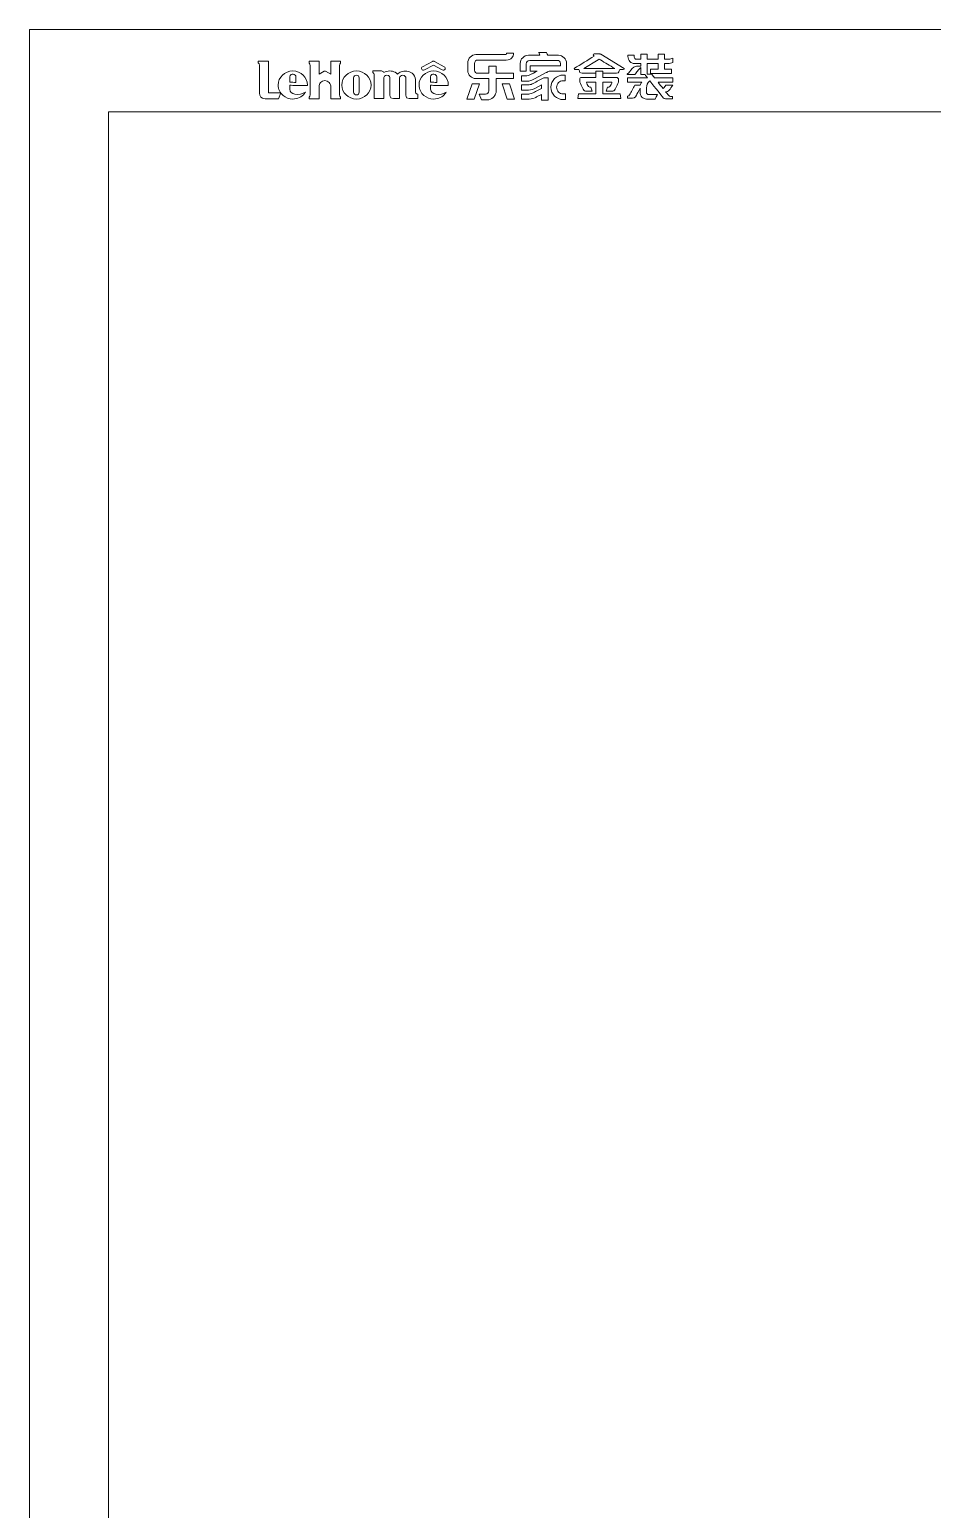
# Model space of a CAD drawing. Header units: millimetres. Extents: x -33522418 to 16198808, y -126322335 to -58690945.
# Drawn here: x -33273894 to -33270838, y -126308632 to -126303619 of the extents above; entities that cross this region are included whole.
import ezdxf

# ---------------------------------------------------------------- set-up
doc = ezdxf.new("R2010")
doc.units = ezdxf.units.MM
doc.header["$LTSCALE"] = 10
doc.layers.add('0-标注-主标', color=1, linetype='Continuous', lineweight=9)
doc.layers.add('其他物体', color=1, linetype='Continuous', lineweight=13)

# ---------------------------------------------------------------- blocks, each defined once
blk = doc.blocks.new('A$C5E9D489C')
at = {"color": 4}
for p, q in [((0, 15509.9), (0, 0)), ((21934.5, 15509.9), (0, 15509.9))]:
    blk.add_line(p, q, dxfattribs=at)
at = {"layer": '其他物体', "color": 8}
for p, q in [((221.7, 236.2), (221.7, 15279.1)), ((221.7, 15279.1), (19022.5, 15279.1))]:
    blk.add_line(p, q, dxfattribs=at)
for points, knots in [([(670.6, 15332.7), (670.6, 15332.7), (705.2, 15332.7), (705.2, 15332.7), (705.2, 15332.7), (705.2, 15332.7), (698, 15315.7), (698, 15315.7), (698, 15315.7), (686.8, 15315.7), (672.7, 15315.7), (660.6, 15315.7), (660.6, 15315.7), (650.3, 15315.7), (644.7, 15322.7), (644.7, 15331.6), (644.7, 15331.6), (644.7, 15331.6), (644.7, 15357.7), (644.7, 15357.7), (644.7, 15357.7), (644.7, 15357.7), (644.7, 15410), (644.7, 15410), (644.7, 15410), (644.7, 15412.8), (643.4, 15415.3), (641.4, 15417), (641.4, 15417), (641.4, 15417), (641.4, 15421.3), (641.4, 15421.3), (641.4, 15421.3), (652, 15421.3), (660, 15421.3), (670.6, 15421.3), (670.6, 15421.3), (670.6, 15421.3), (670.6, 15332.7), (670.6, 15332.7)], [0, 0, 0, 0, 0.090909, 0.090909, 0.090909, 0.090909, 0.181818, 0.181818, 0.181818, 0.181818, 0.272727, 0.272727, 0.272727, 0.272727, 0.363636, 0.363636, 0.363636, 0.363636, 0.454545, 0.454545, 0.454545, 0.454545, 0.545455, 0.545455, 0.545455, 0.545455, 0.636364, 0.636364, 0.636364, 0.636364, 0.727273, 0.727273, 0.727273, 0.727273, 0.818182, 0.818182, 0.818182, 0.818182, 1, 1, 1, 1]), ([(869.1, 15421), (869.1, 15421), (844.6, 15421), (844.6, 15421), (844.6, 15421), (844.6, 15421), (844.6, 15384.4), (844.6, 15384.4), (844.6, 15384.4), (844.6, 15384.4), (830.1, 15392.9), (830.1, 15392.9), (830.1, 15392.9), (830, 15392.9), (829.8, 15393), (829.7, 15393.1), (829.7, 15393.1), (829.2, 15393.3), (828.7, 15393.4), (828.2, 15393.4), (828.2, 15393.4), (828.2, 15393.4), (828.2, 15393.4), (828.2, 15393.4), (828.2, 15393.4), (828.2, 15393.4), (828.1, 15393.4), (828.1, 15393.4), (828.1, 15393.4), (828.1, 15393.4), (828.1, 15393.4), (828.1, 15393.4), (828.1, 15393.4), (828.1, 15393.4), (828.1, 15393.4), (828.1, 15393.4), (828.1, 15393.4), (827.6, 15393.4), (827.1, 15393.3), (826.6, 15393.1), (826.6, 15393.1), (826.5, 15393), (826.3, 15392.9), (826.2, 15392.9), (826.2, 15392.9), (826.2, 15392.9), (812.3, 15384.8), (812.3, 15384.8), (812.3, 15384.8), (812.3, 15384.8), (812.3, 15421), (812.3, 15421), (812.3, 15421), (812.3, 15421), (787.2, 15421), (787.2, 15421), (787.2, 15421), (787.2, 15421), (784, 15421), (784, 15421), (784, 15421), (784, 15421), (784, 15416), (784, 15416), (784, 15416), (786, 15414.3), (787.2, 15411.8), (787.2, 15409), (787.2, 15409), (787.2, 15409), (787.2, 15327), (787.2, 15327), (787.2, 15327), (787.2, 15324.2), (786, 15321.7), (784, 15320.1), (784, 15320.1), (784, 15320.1), (784, 15315.7), (784, 15315.7), (784, 15315.7), (794.3, 15315.7), (802, 15315.7), (812.3, 15315.7), (812.3, 15315.7), (812.3, 15315.7), (812.3, 15350.3), (812.3, 15350.3), (812.3, 15350.3), (812.4, 15354.4), (813.8, 15358.1), (816.2, 15360.9), (816.2, 15360.9), (822.5, 15368.5), (834.4, 15368.7), (840.8, 15360.9), (840.8, 15360.9), (842.9, 15358.5), (844.2, 15355.4), (844.6, 15352.1), (844.6, 15352.1), (844.6, 15352.1), (844.6, 15315.7), (844.6, 15315.7), (844.6, 15315.7), (844.6, 15315.7), (869.1, 15315.7), (869.1, 15315.7), (869.1, 15315.7), (869.1, 15315.7), (869.1, 15315.7), (869.1, 15315.7), (869.1, 15315.7), (869.1, 15315.7), (872.3, 15315.7), (872.3, 15315.7), (872.3, 15315.7), (872.3, 15315.7), (872.3, 15320.1), (872.3, 15320.1), (872.3, 15320.1), (870.3, 15321.7), (869.1, 15324.2), (869.1, 15327), (869.1, 15327), (869.1, 15327), (869.1, 15409), (869.1, 15409), (869.1, 15409), (869.1, 15411.8), (870.3, 15414.3), (872.3, 15416), (872.3, 15416), (872.3, 15416), (872.3, 15421), (872.3, 15421), (872.3, 15421), (872.3, 15421), (869.1, 15421), (869.1, 15421)], [0, 0, 0, 0, 0.027778, 0.027778, 0.027778, 0.027778, 0.055556, 0.055556, 0.055556, 0.055556, 0.083333, 0.083333, 0.083333, 0.083333, 0.111111, 0.111111, 0.111111, 0.111111, 0.138889, 0.138889, 0.138889, 0.138889, 0.166667, 0.166667, 0.166667, 0.166667, 0.194444, 0.194444, 0.194444, 0.194444, 0.222222, 0.222222, 0.222222, 0.222222, 0.25, 0.25, 0.25, 0.25, 0.277778, 0.277778, 0.277778, 0.277778, 0.305556, 0.305556, 0.305556, 0.305556, 0.333333, 0.333333, 0.333333, 0.333333, 0.361111, 0.361111, 0.361111, 0.361111, 0.388889, 0.388889, 0.388889, 0.388889, 0.416667, 0.416667, 0.416667, 0.416667, 0.444444, 0.444444, 0.444444, 0.444444, 0.472222, 0.472222, 0.472222, 0.472222, 0.5, 0.5, 0.5, 0.5, 0.527778, 0.527778, 0.527778, 0.527778, 0.555556, 0.555556, 0.555556, 0.555556, 0.583333, 0.583333, 0.583333, 0.583333, 0.611111, 0.611111, 0.611111, 0.611111, 0.638889, 0.638889, 0.638889, 0.638889, 0.666667, 0.666667, 0.666667, 0.666667, 0.694444, 0.694444, 0.694444, 0.694444, 0.722222, 0.722222, 0.722222, 0.722222, 0.75, 0.75, 0.75, 0.75, 0.777778, 0.777778, 0.777778, 0.777778, 0.805556, 0.805556, 0.805556, 0.805556, 0.833333, 0.833333, 0.833333, 0.833333, 0.861111, 0.861111, 0.861111, 0.861111, 0.888889, 0.888889, 0.888889, 0.888889, 0.916667, 0.916667, 0.916667, 0.916667, 0.944444, 0.944444, 0.944444, 0.944444, 1, 1, 1, 1]), ([(1107.4, 15396.9), (1104.8, 15395.5), (1101.4, 15396.3), (1099.9, 15398.7), (1099.9, 15398.7), (1098.4, 15401.2), (1099.3, 15404.3), (1101.9, 15405.7), (1101.9, 15405.7), (1101.9, 15405.7), (1129.8, 15420.6), (1129.8, 15420.6), (1129.8, 15420.6), (1130, 15420.7), (1130.2, 15420.8), (1130.4, 15420.9), (1130.4, 15420.9), (1131.1, 15421.2), (1131.8, 15421.3), (1132.5, 15421.3), (1132.5, 15421.3), (1132.5, 15421.3), (1132.6, 15421.3), (1132.6, 15421.3), (1132.6, 15421.3), (1132.6, 15421.3), (1132.6, 15421.3), (1132.6, 15421.3), (1132.6, 15421.3), (1132.6, 15421.3), (1132.7, 15421.3), (1132.7, 15421.3), (1132.7, 15421.3), (1132.7, 15421.3), (1132.8, 15421.3), (1132.8, 15421.3), (1132.8, 15421.3), (1133.5, 15421.3), (1134.2, 15421.2), (1134.9, 15420.9), (1134.9, 15420.9), (1135.1, 15420.8), (1135.3, 15420.7), (1135.5, 15420.6), (1135.5, 15420.6), (1135.5, 15420.6), (1163.4, 15405.7), (1163.4, 15405.7), (1163.4, 15405.7), (1166, 15404.3), (1166.9, 15401.2), (1165.4, 15398.7), (1165.4, 15398.7), (1163.8, 15396.3), (1160.5, 15395.5), (1157.8, 15396.9), (1157.8, 15396.9), (1157.8, 15396.9), (1132.6, 15410.3), (1132.6, 15410.3), (1132.6, 15410.3), (1132.6, 15410.3), (1107.4, 15396.9), (1107.4, 15396.9)], [0, 0, 0, 0, 0.058824, 0.058824, 0.058824, 0.058824, 0.117647, 0.117647, 0.117647, 0.117647, 0.176471, 0.176471, 0.176471, 0.176471, 0.235294, 0.235294, 0.235294, 0.235294, 0.294118, 0.294118, 0.294118, 0.294118, 0.352941, 0.352941, 0.352941, 0.352941, 0.411765, 0.411765, 0.411765, 0.411765, 0.470588, 0.470588, 0.470588, 0.470588, 0.529412, 0.529412, 0.529412, 0.529412, 0.588235, 0.588235, 0.588235, 0.588235, 0.647059, 0.647059, 0.647059, 0.647059, 0.705882, 0.705882, 0.705882, 0.705882, 0.764706, 0.764706, 0.764706, 0.764706, 0.823529, 0.823529, 0.823529, 0.823529, 0.882353, 0.882353, 0.882353, 0.882353, 1, 1, 1, 1]), ([(1288.4, 15387.3), (1273.2, 15387.3), (1260.6, 15387.3), (1257.4, 15387.3), (1257.4, 15387.3), (1254.8, 15387.3), (1252.5, 15387.9), (1250.5, 15389.8), (1250.5, 15389.8), (1248.8, 15391.4), (1247.9, 15393.6), (1247.9, 15395.8), (1247.9, 15395.8), (1247.9, 15402.1), (1247.9, 15408.6), (1247.9, 15414.8), (1247.9, 15414.8), (1247.9, 15420.4), (1251.5, 15424.5), (1257.6, 15424.5), (1257.6, 15424.5), (1284.3, 15424.5), (1310.5, 15424.5), (1337.2, 15424.5), (1337.2, 15424.5), (1344.8, 15424.5), (1349, 15427), (1352.5, 15430.6), (1352.5, 15430.6), (1355.9, 15434), (1357.8, 15439.1), (1357.8, 15443.4), (1357.8, 15443.4), (1357.8, 15443.4), (1338.2, 15443.4), (1338.2, 15443.4), (1338.2, 15443.4), (1338.2, 15442.9), (1338.1, 15442.4), (1338, 15441.9), (1338, 15441.9), (1337.5, 15440.6), (1336.2, 15439.6), (1334.7, 15439.6), (1334.7, 15439.6), (1307.6, 15439.6), (1279, 15439.6), (1251.9, 15439.6), (1251.9, 15439.6), (1240.2, 15439.6), (1229.3, 15429.3), (1229.3, 15415.8), (1229.3, 15415.8), (1229.3, 15408.5), (1229.3, 15402.2), (1229.3, 15394.8), (1229.3, 15394.8), (1229.3, 15382.9), (1239.9, 15372.2), (1251.9, 15372.2), (1251.9, 15372.2), (1251.9, 15372.2), (1268.4, 15372.2), (1288.4, 15372.2)], [1.0357695, 1.0357695, 1.0357695, 1.0357695, 1.0555556, 1.0555556, 1.0555556, 1.0555556, 1.1111111, 1.1111111, 1.1111111, 1.1111111, 1.1666667, 1.1666667, 1.1666667, 1.1666667, 1.2222222, 1.2222222, 1.2222222, 1.2222222, 1.2777778, 1.2777778, 1.2777778, 1.2777778, 1.3333333, 1.3333333, 1.3333333, 1.3333333, 1.3888889, 1.3888889, 1.3888889, 1.3888889, 1.4444444, 1.4444444, 1.4444444, 1.4444445, 1.5, 1.5, 1.5, 1.5, 1.5555556, 1.5555556, 1.5555556, 1.5555556, 1.6111111, 1.6111111, 1.6111111, 1.6111111, 1.6666667, 1.6666667, 1.6666667, 1.6666667, 1.7222222, 1.7222222, 1.7222222, 1.7222222, 1.7777778, 1.7777778, 1.7777778, 1.7777778, 1.8333333, 1.8333333, 1.8333333, 1.8333333, 1.855287, 1.855287, 1.855287, 1.855287]), ([(1424, 15393.6), (1412.4, 15393.6), (1404.3, 15393.6), (1404.3, 15393.6), (1404.3, 15393.6), (1404.3, 15393.6), (1404.3, 15408.1), (1404.3, 15408.1), (1404.3, 15408.1), (1404.3, 15408.1), (1489.6, 15408.1), (1489.6, 15408.1), (1489.6, 15408.1), (1489.6, 15414.6), (1489.6, 15414.6), (1489.6, 15414.6), (1489.6, 15417.5), (1488.3, 15419.6), (1486.7, 15421), (1486.7, 15421), (1484.9, 15422.5), (1482.8, 15423.2), (1481.2, 15423.2), (1481.2, 15423.2), (1454.4, 15423.2), (1430.6, 15423.2), (1402.9, 15423.2), (1402.9, 15423.2), (1396.9, 15423.2), (1393.2, 15419.1), (1393.2, 15413.6), (1393.2, 15413.6), (1393.2, 15413.6), (1393.2, 15393.6), (1393.2, 15393.6), (1393.2, 15393.6), (1393.2, 15393.6), (1376.2, 15393.6), (1376.2, 15393.6), (1376.2, 15393.6), (1376.2, 15393.6), (1376.2, 15414.7), (1376.2, 15414.7), (1376.2, 15414.7), (1376.2, 15427.3), (1387.3, 15437.7), (1399.2, 15437.7), (1399.2, 15437.7), (1410.2, 15437.7), (1420.9, 15437.7), (1431.6, 15437.7)], [0.7949335, 0.7949335, 0.7949335, 0.7949335, 0.8125, 0.8125, 0.8125, 0.8125, 0.875, 0.875, 0.875, 0.875, 1, 1, 1, 1.0625, 1.0625, 1.0625, 1.0625, 1.125, 1.125, 1.125, 1.125, 1.1875, 1.1875, 1.1875, 1.1875, 1.25, 1.25, 1.25, 1.25, 1.3125, 1.3125, 1.3125, 1.3125, 1.375, 1.375, 1.375, 1.375, 1.4375, 1.4375, 1.4375, 1.4375, 1.5, 1.5, 1.5, 1.5, 1.5625, 1.5625, 1.5625, 1.5625, 1.5863911, 1.5863911, 1.5863911, 1.5863911]), ([(1431.6, 15437.7), (1429.9, 15441.7), (1428, 15445.9), (1428, 15445.9), (1428, 15445.9), (1428, 15445.9), (1449.9, 15445.9), (1449.9, 15445.9), (1449.9, 15445.9), (1449.9, 15445.9), (1451.6, 15442), (1453.4, 15437.7)], [0.0792433, 0.0792433, 0.0792433, 0.0792433, 0.1666667, 0.1666667, 0.1666667, 0.1666667, 0.3333333, 0.3333333, 0.3333333, 0.3333333, 0.409484, 0.409484, 0.409484, 0.409484]), ([(1453.4, 15437.7), (1463.4, 15437.7), (1473.5, 15437.7), (1483.7, 15437.7), (1483.7, 15437.7), (1495.5, 15437.7), (1506.6, 15427.5), (1506.6, 15414.8), (1506.6, 15414.8), (1506.6, 15414.8), (1506.6, 15393.6), (1506.6, 15393.6), (1506.6, 15393.6), (1506.6, 15393.6), (1482.7, 15393.6), (1458, 15393.6)], [1.6026758, 1.6026758, 1.6026758, 1.6026758, 1.625, 1.625, 1.625, 1.625, 1.6875, 1.6875, 1.6875, 1.6875, 1.75, 1.75, 1.75, 1.75, 1.7802242, 1.7802242, 1.7802242, 1.7802242]), ([(1588.2, 15387.9), (1575.6, 15387.9), (1562.8, 15388), (1549.7, 15388), (1549.7, 15388), (1546.6, 15388), (1545.2, 15387.7), (1544, 15389.9), (1544, 15389.9), (1542.7, 15392.2), (1541.8, 15395.4), (1540.8, 15397.7), (1540.8, 15397.7), (1540.8, 15397.7), (1530, 15397.7), (1530, 15397.7), (1530, 15397.7), (1528.6, 15397.7), (1527.6, 15399), (1527.6, 15400.7), (1546.4, 15412.4), (1565.3, 15424.2), (1584, 15435.6), (1584, 15435.6), (1583.4, 15436), (1582.8, 15436.4), (1582.2, 15436.9), (1582.2, 15436.9), (1581.7, 15437.4), (1581.3, 15438.1), (1581.3, 15438.9), (1581.3, 15438.9), (1581.3, 15438.9), (1581.3, 15438.9), (1581.3, 15438.9), (1581.3, 15438.9), (1581.3, 15440.3), (1582.3, 15441.4), (1583.6, 15441.4), (1583.6, 15441.4), (1589, 15441.4), (1594.5, 15441.4), (1600, 15441.4), (1600, 15441.4), (1600.4, 15441.4), (1600.7, 15441.3), (1601, 15441.1), (1601, 15441.1), (1601.4, 15441), (1601.7, 15440.8), (1602.2, 15440.5), (1602.2, 15440.5), (1602.2, 15440.5), (1668.4, 15401.1), (1668.4, 15401.1), (1668.4, 15401.1), (1668.4, 15399.3), (1667.9, 15397.7), (1665.6, 15397.7), (1665.6, 15397.7), (1665.6, 15397.7), (1655.4, 15397.7), (1655.4, 15397.7), (1655.4, 15397.7), (1654.8, 15395.7), (1653.9, 15392.8), (1653, 15390.9), (1653, 15390.9), (1651.8, 15388), (1650.2, 15388), (1646.5, 15388), (1646.5, 15388), (1633.4, 15387.9), (1620.5, 15387.9), (1607.8, 15387.9)], [0.7160176, 0.7160176, 0.7160176, 0.7160176, 0.7368421, 0.7368421, 0.7368421, 0.7368421, 0.7894737, 0.7894737, 0.7894737, 0.7894737, 0.8421053, 0.8421053, 0.8421053, 0.8421053, 0.8947368, 0.8947368, 0.8947368, 0.8947369, 1, 1, 1, 1.0526316, 1.0526316, 1.0526316, 1.0526316, 1.1052632, 1.1052632, 1.1052632, 1.1052632, 1.1578947, 1.1578947, 1.1578947, 1.1578947, 1.2105263, 1.2105263, 1.2105263, 1.2105263, 1.2631579, 1.2631579, 1.2631579, 1.2631579, 1.3157895, 1.3157895, 1.3157895, 1.3157895, 1.3684211, 1.3684211, 1.3684211, 1.3684211, 1.4210526, 1.4210526, 1.4210526, 1.4210526, 1.4736842, 1.4736842, 1.4736842, 1.4736842, 1.5263158, 1.5263158, 1.5263158, 1.5263158, 1.5789474, 1.5789474, 1.5789474, 1.5789474, 1.6315789, 1.6315789, 1.6315789, 1.631579, 1.6842105, 1.6842105, 1.6842105, 1.6842105, 1.7052319, 1.7052319, 1.7052319, 1.7052319]), ([(1641.3, 15400.7), (1627.9, 15408.8), (1614.5, 15416.8), (1601.1, 15424.9), (1601.1, 15424.9), (1597.9, 15426.9), (1598, 15426.9), (1594.8, 15424.9), (1594.8, 15424.9), (1594.8, 15424.9), (1554.7, 15400.7), (1554.7, 15400.7), (1554.7, 15400.7), (1554.7, 15400.7), (1641.3, 15400.7), (1641.3, 15400.7)], [0, 0, 0, 0, 0.2, 0.2, 0.2, 0.2, 0.4, 0.4, 0.4, 0.4, 0.6, 0.6, 0.6, 0.6, 1, 1, 1, 1]), ([(1714.4, 15414.6), (1707, 15414.6), (1696.4, 15414.6), (1696.4, 15414.6), (1696.4, 15414.6), (1691.5, 15414.6), (1687, 15416.8), (1683.7, 15420.3), (1683.7, 15420.3), (1680.5, 15423.9), (1678.4, 15428.7), (1678.4, 15434.1), (1678.4, 15434.1), (1678.4, 15434.1), (1678.4, 15437.9), (1678.4, 15437.9), (1678.4, 15437.9), (1678.4, 15437.9), (1696.4, 15437.9), (1696.4, 15437.9), (1696.4, 15437.9), (1696.4, 15437.9), (1696.4, 15432.5), (1696.4, 15432.5), (1696.4, 15432.5), (1696.4, 15430.9), (1697, 15429.4), (1698, 15428.3), (1698, 15428.3), (1699, 15427.2), (1700.4, 15426.6), (1701.9, 15426.6), (1701.9, 15426.6), (1701.9, 15426.6), (1708.1, 15426.6), (1714.4, 15426.6)], [0.0321267, 0.0321267, 0.0321267, 0.0321267, 0.0909091, 0.0909091, 0.0909091, 0.0909091, 0.1818182, 0.1818182, 0.1818182, 0.1818182, 0.2727273, 0.2727273, 0.2727273, 0.2727273, 0.3636364, 0.3636364, 0.3636364, 0.3636364, 0.4545455, 0.4545455, 0.4545455, 0.4545455, 0.5454545, 0.5454545, 0.5454545, 0.5454546, 0.6363636, 0.6363636, 0.6363636, 0.6363636, 0.7272727, 0.7272727, 0.7272727, 0.7272727, 0.7715407, 0.7715407, 0.7715407, 0.7715407]), ([(1714.4, 15426.6), (1714.4, 15434.6), (1714.4, 15440.6), (1714.4, 15440.6), (1714.4, 15440.6), (1732.4, 15440.6), (1732.4, 15440.6), (1732.4, 15440.6), (1732.4, 15440.6), (1732.4, 15434.8), (1732.4, 15426.9)], [0.949907, 0.949907, 0.949907, 0.949907, 1, 1, 1, 1.0769231, 1.0769231, 1.0769231, 1.0769231, 1.101706, 1.101706, 1.101706, 1.101706]), ([(1732.4, 15414.6), (1732.4, 15399.8), (1732.4, 15384.3), (1732.4, 15384.3), (1732.4, 15384.3), (1732.4, 15384.3), (1745.3, 15384.3), (1745.3, 15384.3), (1745.3, 15384.3), (1748, 15381), (1750.6, 15377.7), (1753.1, 15374.5)], [0.1134472, 0.1134472, 0.1134472, 0.1134472, 0.1538462, 0.1538462, 0.1538462, 0.1538462, 0.2307692, 0.2307692, 0.2307692, 0.2307692, 0.243452, 0.243452, 0.243452, 0.243452]), ([(1762.9, 15426.9), (1762.9, 15434.6), (1762.9, 15440.6), (1762.9, 15440.6), (1762.9, 15440.6), (1762.9, 15440.6), (1780.9, 15440.6), (1780.9, 15440.6), (1780.9, 15440.6), (1780.9, 15437.1), (1780.9, 15432.2), (1780.9, 15426.9)], [1.274546, 1.274546, 1.274546, 1.274546, 1.3333333, 1.3333333, 1.3333333, 1.3333333, 1.5, 1.5, 1.5, 1.5, 1.5536215, 1.5536215, 1.5536215, 1.5536215]), ([(1780.9, 15426.9), (1784.9, 15426.9), (1788.8, 15426.9), (1792.8, 15426.9), (1792.8, 15426.9), (1796.9, 15426.9), (1801, 15428.3), (1804.7, 15429.5), (1804.7, 15429.5), (1804.7, 15429.5), (1804.7, 15417.5), (1804.7, 15417.5), (1800.3, 15415.9), (1795.8, 15414.6), (1791, 15414.6), (1791, 15414.6), (1791, 15414.6), (1786.9, 15414.6), (1780.9, 15414.6)], [0.546094, 0.546094, 0.546094, 0.546094, 0.5714286, 0.5714286, 0.5714286, 0.5714286, 0.7142857, 0.7142857, 0.7142857, 0.7142857, 1, 1, 1, 1.1428571, 1.1428571, 1.1428571, 1.1428572, 1.1784253, 1.1784253, 1.1784253, 1.1784253]), ([(779.5, 15353.4), (777.2, 15352.6), (773.9, 15352.6), (770.2, 15352.6), (770.2, 15352.6), (770.2, 15352.6), (755.1, 15352.6), (755.1, 15352.6), (755.1, 15352.6), (752.4, 15352.6), (749.7, 15352.6), (747, 15352.6), (747, 15352.6), (741.1, 15352.8), (735.7, 15353.1), (729.8, 15354), (729.8, 15354), (729.8, 15354), (729.8, 15343.1), (729.8, 15343.1), (729.8, 15343.1), (729.8, 15334.3), (736.3, 15330.2), (744.1, 15328.5), (744.1, 15328.5), (755.4, 15326.1), (766.3, 15329.9), (773.7, 15333.9), (773.7, 15333.9), (772.8, 15332.6), (771.9, 15331.6), (771.1, 15330.5), (771.1, 15330.5), (763.6, 15321), (751.7, 15315), (738.4, 15315), (738.4, 15315), (727.9, 15315), (718.4, 15318.7), (711.1, 15324.9), (711.1, 15324.9), (702.6, 15332.1), (697.3, 15342.6), (697.3, 15354.3), (697.3, 15354.3), (697.3, 15376.1), (715.7, 15393.7), (738.4, 15393.7), (738.4, 15393.7), (761.1, 15393.7), (779.5, 15376.1), (779.5, 15354.3), (779.5, 15354.3), (779.5, 15354), (779.5, 15353.7), (779.5, 15353.4)], [0, 0, 0, 0, 0.066667, 0.066667, 0.066667, 0.066667, 0.133333, 0.133333, 0.133333, 0.133333, 0.2, 0.2, 0.2, 0.2, 0.266667, 0.266667, 0.266667, 0.266667, 0.333333, 0.333333, 0.333333, 0.333333, 0.4, 0.4, 0.4, 0.4, 0.466667, 0.466667, 0.466667, 0.466667, 0.533333, 0.533333, 0.533333, 0.533333, 0.6, 0.6, 0.6, 0.6, 0.666667, 0.666667, 0.666667, 0.666667, 0.733333, 0.733333, 0.733333, 0.733333, 0.8, 0.8, 0.8, 0.8, 0.866667, 0.866667, 0.866667, 0.866667, 1, 1, 1, 1]), ([(747, 15361.8), (747, 15361.8), (747, 15376.9), (747, 15376.9), (747, 15376.9), (747, 15379), (746.1, 15381), (744.7, 15382.4), (744.7, 15382.4), (741.8, 15385.2), (736.7, 15385.6), (733.5, 15383.4), (733.5, 15383.4), (731.3, 15382), (729.8, 15379.6), (729.8, 15376.9), (729.8, 15376.9), (729.8, 15372.2), (729.8, 15367.4), (729.8, 15362.7), (729.8, 15362.7), (735.4, 15362.1), (741.6, 15361.6), (747, 15361.8)], [0, 0, 0, 0, 0.142857, 0.142857, 0.142857, 0.142857, 0.285714, 0.285714, 0.285714, 0.285714, 0.428571, 0.428571, 0.428571, 0.428571, 0.571429, 0.571429, 0.571429, 0.571429, 0.714286, 0.714286, 0.714286, 0.714286, 1, 1, 1, 1]), ([(916.8, 15393.7), (939.5, 15393.7), (957.9, 15376.1), (957.9, 15354.3), (957.9, 15354.3), (957.9, 15332.6), (939.5, 15315), (916.8, 15315), (916.8, 15315), (894.1, 15315), (875.7, 15332.6), (875.7, 15354.3), (875.7, 15354.3), (875.7, 15376.1), (894.1, 15393.7), (916.8, 15393.7)], [0, 0, 0, 0, 0.2, 0.2, 0.2, 0.2, 0.4, 0.4, 0.4, 0.4, 0.6, 0.6, 0.6, 0.6, 1, 1, 1, 1]), ([(916.8, 15382), (916.8, 15382), (916.8, 15382), (916.8, 15382), (916.8, 15382), (921.1, 15382), (924.6, 15378.7), (924.6, 15374.7), (924.6, 15374.7), (924.6, 15374.7), (924.6, 15333.9), (924.6, 15333.9), (924.6, 15333.9), (924.6, 15329.9), (921.1, 15326.6), (916.8, 15326.6), (916.8, 15326.6), (916.8, 15326.6), (916.8, 15326.6), (916.8, 15326.6), (916.8, 15326.6), (912.5, 15326.6), (909, 15329.9), (909, 15333.9), (909, 15333.9), (909, 15333.9), (909, 15374.7), (909, 15374.7), (909, 15374.7), (909, 15378.7), (912.5, 15382), (916.8, 15382)], [0, 0, 0, 0, 0.111111, 0.111111, 0.111111, 0.111111, 0.222222, 0.222222, 0.222222, 0.222222, 0.333333, 0.333333, 0.333333, 0.333333, 0.444444, 0.444444, 0.444444, 0.444444, 0.555556, 0.555556, 0.555556, 0.555556, 0.666667, 0.666667, 0.666667, 0.666667, 0.777778, 0.777778, 0.777778, 0.777778, 1, 1, 1, 1]), ([(993.6, 15316.4), (993.6, 15316.4), (966.3, 15316.4), (966.3, 15316.4), (966.3, 15316.4), (966.3, 15316.4), (966.3, 15383.7), (966.3, 15383.7), (966.3, 15383.7), (966.3, 15385.8), (964.9, 15387.9), (963, 15389.3), (963, 15389.3), (963, 15389.3), (963, 15393.9), (963, 15393.9), (963, 15393.9), (963, 15393.9), (987.2, 15393.9), (987.2, 15393.9), (987.2, 15393.9), (990.5, 15393.9), (992.9, 15392.1), (993.5, 15389.3), (993.5, 15389.3), (994.7, 15390), (996.1, 15390.7), (997.6, 15391.2), (997.6, 15391.2), (1008.4, 15395.2), (1019.9, 15394.9), (1029, 15387.5), (1029, 15387.5), (1030, 15386.7), (1030.9, 15385.7), (1031.8, 15384.8), (1031.8, 15384.8), (1034.6, 15387.6), (1038.5, 15389.9), (1042, 15391.2), (1042, 15391.2), (1052.8, 15395.2), (1063.8, 15394.4), (1072.9, 15387.1), (1072.9, 15387.1), (1078.3, 15382.7), (1082.1, 15376.9), (1082.4, 15369.8), (1082.4, 15369.8), (1082.5, 15369.5), (1082.3, 15369.2), (1082.4, 15368.9), (1082.4, 15368.9), (1082.4, 15358.1), (1082.4, 15347.3), (1082.4, 15336.5), (1082.4, 15336.5), (1082.4, 15332.1), (1083.4, 15329.1), (1088.7, 15328.6), (1088.7, 15328.6), (1088.7, 15328.6), (1088.7, 15316.4), (1088.7, 15316.4), (1088.7, 15316.4), (1088.7, 15316.4), (1077.6, 15316.4), (1077.6, 15316.4), (1077.6, 15316.4), (1077.6, 15316.4), (1077.6, 15316.4), (1077.6, 15316.4), (1077.6, 15316.4), (1077.6, 15316.4), (1073.3, 15316.4), (1073.3, 15316.4), (1073.3, 15316.4), (1070.5, 15316.4), (1067.8, 15316.4), (1065, 15316.4), (1065, 15316.4), (1058.5, 15316.4), (1055.4, 15319.5), (1055.4, 15326), (1055.4, 15326), (1055.4, 15326), (1055.4, 15373.6), (1055.4, 15373.6), (1055.4, 15373.6), (1055.4, 15375.3), (1054.8, 15376.9), (1053.8, 15378.2), (1053.8, 15378.2), (1050.6, 15382.8), (1043.7, 15382.8), (1040.1, 15378.9), (1040.1, 15378.9), (1039.1, 15377.7), (1038.2, 15376.2), (1038.1, 15374.6), (1038.1, 15374.6), (1038.1, 15374.6), (1038, 15373.6), (1038, 15373.6), (1038, 15373.6), (1038, 15373.6), (1038, 15368.9), (1038, 15368.9), (1038, 15368.9), (1038, 15368.9), (1038, 15316.4), (1038, 15316.4), (1038, 15316.4), (1038, 15316.4), (1026.3, 15316.4), (1026.3, 15316.4), (1026.3, 15316.4), (1023.5, 15316.4), (1023.4, 15316.4), (1020.6, 15316.4), (1020.6, 15316.4), (1014.1, 15316.4), (1011, 15319.5), (1011, 15326), (1011, 15326), (1011, 15326), (1011, 15373.6), (1011, 15373.6), (1011, 15373.6), (1011, 15375.3), (1010.4, 15376.9), (1009.4, 15378.2), (1009.4, 15378.2), (1006.2, 15382.8), (998.8, 15382.8), (995.3, 15378.9), (995.3, 15378.9), (994.5, 15378), (993.9, 15377), (993.6, 15375.8), (993.6, 15375.8), (993.6, 15375.8), (993.6, 15316.4), (993.6, 15316.4)], [0, 0, 0, 0, 0.027027, 0.027027, 0.027027, 0.027027, 0.054054, 0.054054, 0.054054, 0.054054, 0.081081, 0.081081, 0.081081, 0.081081, 0.108108, 0.108108, 0.108108, 0.108108, 0.135135, 0.135135, 0.135135, 0.135135, 0.162162, 0.162162, 0.162162, 0.162162, 0.189189, 0.189189, 0.189189, 0.189189, 0.216216, 0.216216, 0.216216, 0.216216, 0.243243, 0.243243, 0.243243, 0.243243, 0.27027, 0.27027, 0.27027, 0.27027, 0.297297, 0.297297, 0.297297, 0.297297, 0.324324, 0.324324, 0.324324, 0.324324, 0.351351, 0.351351, 0.351351, 0.351351, 0.378378, 0.378378, 0.378378, 0.378378, 0.405405, 0.405405, 0.405405, 0.405405, 0.432432, 0.432432, 0.432432, 0.432432, 0.459459, 0.459459, 0.459459, 0.459459, 0.486486, 0.486486, 0.486486, 0.486486, 0.513514, 0.513514, 0.513514, 0.513514, 0.540541, 0.540541, 0.540541, 0.540541, 0.567568, 0.567568, 0.567568, 0.567568, 0.594595, 0.594595, 0.594595, 0.594595, 0.621622, 0.621622, 0.621622, 0.621622, 0.648649, 0.648649, 0.648649, 0.648649, 0.675676, 0.675676, 0.675676, 0.675676, 0.702703, 0.702703, 0.702703, 0.702703, 0.72973, 0.72973, 0.72973, 0.72973, 0.756757, 0.756757, 0.756757, 0.756757, 0.783784, 0.783784, 0.783784, 0.783784, 0.810811, 0.810811, 0.810811, 0.810811, 0.837838, 0.837838, 0.837838, 0.837838, 0.864865, 0.864865, 0.864865, 0.864865, 0.891892, 0.891892, 0.891892, 0.891892, 0.918919, 0.918919, 0.918919, 0.918919, 0.945946, 0.945946, 0.945946, 0.945946, 1, 1, 1, 1]), ([(1174.6, 15353.4), (1172.3, 15352.6), (1169.1, 15352.6), (1165.3, 15352.6), (1165.3, 15352.6), (1165.3, 15352.6), (1150.2, 15352.6), (1150.2, 15352.6), (1150.2, 15352.6), (1147.5, 15352.6), (1144.9, 15352.6), (1142.2, 15352.6), (1142.2, 15352.6), (1136.2, 15352.8), (1130.8, 15353.1), (1124.9, 15354), (1124.9, 15354), (1124.9, 15354), (1124.9, 15343.1), (1124.9, 15343.1), (1124.9, 15343.1), (1124.9, 15334.3), (1131.4, 15330.2), (1139.3, 15328.5), (1139.3, 15328.5), (1150.6, 15326.1), (1161.5, 15329.9), (1168.8, 15333.9), (1168.8, 15333.9), (1167.9, 15332.6), (1167.1, 15331.6), (1166.2, 15330.5), (1166.2, 15330.5), (1158.7, 15321), (1146.8, 15315), (1133.5, 15315), (1133.5, 15315), (1123, 15315), (1113.5, 15318.7), (1106.2, 15324.9), (1106.2, 15324.9), (1097.7, 15332.1), (1092.4, 15342.6), (1092.4, 15354.3), (1092.4, 15354.3), (1092.4, 15376.1), (1110.8, 15393.7), (1133.5, 15393.7), (1133.5, 15393.7), (1156.2, 15393.7), (1174.6, 15376.1), (1174.6, 15354.3), (1174.6, 15354.3), (1174.6, 15354), (1174.6, 15353.7), (1174.6, 15353.4)], [0, 0, 0, 0, 0.066667, 0.066667, 0.066667, 0.066667, 0.133333, 0.133333, 0.133333, 0.133333, 0.2, 0.2, 0.2, 0.2, 0.266667, 0.266667, 0.266667, 0.266667, 0.333333, 0.333333, 0.333333, 0.333333, 0.4, 0.4, 0.4, 0.4, 0.466667, 0.466667, 0.466667, 0.466667, 0.533333, 0.533333, 0.533333, 0.533333, 0.6, 0.6, 0.6, 0.6, 0.666667, 0.666667, 0.666667, 0.666667, 0.733333, 0.733333, 0.733333, 0.733333, 0.8, 0.8, 0.8, 0.8, 0.866667, 0.866667, 0.866667, 0.866667, 1, 1, 1, 1]), ([(1142.2, 15361.8), (1142.2, 15361.8), (1142.2, 15376.9), (1142.2, 15376.9), (1142.2, 15376.9), (1142.2, 15379), (1141.3, 15381), (1139.8, 15382.4), (1139.8, 15382.4), (1136.9, 15385.2), (1131.8, 15385.6), (1128.6, 15383.4), (1128.6, 15383.4), (1126.4, 15382), (1124.9, 15379.6), (1124.9, 15376.9), (1124.9, 15376.9), (1124.9, 15372.2), (1124.9, 15367.4), (1124.9, 15362.7), (1124.9, 15362.7), (1130.5, 15362.1), (1136.7, 15361.6), (1142.2, 15361.8)], [0, 0, 0, 0, 0.142857, 0.142857, 0.142857, 0.142857, 0.285714, 0.285714, 0.285714, 0.285714, 0.428571, 0.428571, 0.428571, 0.428571, 0.571429, 0.571429, 0.571429, 0.571429, 0.714286, 0.714286, 0.714286, 0.714286, 1, 1, 1, 1]), ([(1308.9, 15372.2), (1308.9, 15355.4), (1308.9, 15338.1), (1308.9, 15338.1), (1308.9, 15335.1), (1308.3, 15332.2), (1307.3, 15329.5), (1307.3, 15329.5), (1305.9, 15325.8), (1303.6, 15322.3), (1300.8, 15319.6), (1300.8, 15319.6), (1296, 15315.1), (1289.8, 15312.6), (1283.4, 15312.6), (1283.4, 15312.6), (1283.4, 15312.6), (1267.8, 15312.6), (1267.8, 15312.6), (1267.8, 15312.6), (1267.8, 15312.6), (1261.6, 15328.6), (1261.6, 15328.6), (1261.6, 15328.6), (1261.6, 15328.6), (1279.2, 15328.6), (1279.2, 15328.6), (1279.2, 15328.6), (1283.9, 15328.6), (1288.4, 15332.3), (1288.4, 15338), (1288.4, 15338), (1288.4, 15347.6), (1288.4, 15360), (1288.4, 15372.2)], [0.9212751, 0.9212751, 0.9212751, 0.9212751, 1, 1, 1, 1.0769231, 1.0769231, 1.0769231, 1.0769231, 1.1538462, 1.1538462, 1.1538462, 1.1538462, 1.2307692, 1.2307692, 1.2307692, 1.2307692, 1.3076923, 1.3076923, 1.3076923, 1.3076923, 1.3846154, 1.3846154, 1.3846154, 1.3846154, 1.4615385, 1.4615385, 1.4615385, 1.4615385, 1.5384615, 1.5384615, 1.5384615, 1.5384615, 1.5778763, 1.5778763, 1.5778763, 1.5778763]), ([(1288.4, 15387.3), (1288.4, 15393.6), (1288.4, 15399.6), (1288.4, 15404.7), (1288.4, 15404.7), (1288.4, 15405.6), (1288.4, 15406.4), (1288.4, 15407.1), (1288.4, 15407.1), (1288.4, 15407.1), (1308.9, 15407.1), (1308.9, 15407.1), (1308.9, 15407.1), (1308.9, 15407.1), (1308.9, 15404.1), (1308.9, 15404.1), (1308.9, 15404.1), (1308.9, 15404.1), (1308.9, 15396.9), (1308.9, 15387.3)], [1.5942487, 1.5942487, 1.5942487, 1.5942487, 1.6153846, 1.6153846, 1.6153846, 1.6153846, 1.6923077, 1.6923077, 1.6923077, 1.6923077, 1.7692308, 1.7692308, 1.7692308, 1.7692308, 1.8461538, 1.8461538, 1.8461538, 1.8461539, 1.8968414, 1.8968414, 1.8968414, 1.8968414]), ([(1308.9, 15372.2), (1333.9, 15372.2), (1357.7, 15372.2), (1357.7, 15372.2), (1357.7, 15372.2), (1357.7, 15372.2), (1357.7, 15387.3), (1357.7, 15387.3), (1353.6, 15387.3), (1331.4, 15387.3), (1308.9, 15387.3)], [0.8625549, 0.8625549, 0.8625549, 0.8625549, 0.8888889, 0.8888889, 0.8888889, 0.8888889, 1, 1, 1, 1.0273111, 1.0273111, 1.0273111, 1.0273111]), ([(1424, 15393.6), (1416, 15389.3), (1408.7, 15385.4), (1408.7, 15385.4), (1408.7, 15385.4), (1401.3, 15381.5), (1397.8, 15380.1), (1389.6, 15380.1), (1389.6, 15380.1), (1386.4, 15380.1), (1383.2, 15380.1), (1380, 15380.1), (1380, 15380.1), (1380, 15380.1), (1380, 15364.9), (1380, 15364.9), (1380, 15364.9), (1382.4, 15364.9), (1382.4, 15364.9), (1382.4, 15364.9), (1382.4, 15364.9), (1389, 15364.9), (1389, 15364.9), (1389, 15364.9), (1389, 15364.9), (1389.6, 15364.9), (1389.6, 15364.9), (1389.6, 15364.9), (1395.3, 15364.9), (1399.2, 15365.2), (1403.3, 15366.2), (1403.3, 15366.2), (1407.3, 15367.2), (1410.9, 15368.8), (1416.1, 15371.5), (1416.1, 15371.5), (1416.1, 15371.5), (1449.5, 15389.3), (1449.5, 15389.3), (1449.5, 15389.3), (1449.5, 15389.3), (1455.9, 15392.5), (1458, 15393.6)], [0.6571119, 0.6571119, 0.6571119, 0.6571119, 0.6923077, 0.6923077, 0.6923077, 0.6923077, 0.7692308, 0.7692308, 0.7692308, 0.7692308, 0.8461538, 0.8461538, 0.8461538, 0.8461539, 1, 1, 1, 1.0769231, 1.0769231, 1.0769231, 1.0769231, 1.1538462, 1.1538462, 1.1538462, 1.1538462, 1.2307692, 1.2307692, 1.2307692, 1.2307692, 1.3076923, 1.3076923, 1.3076923, 1.3076923, 1.3846154, 1.3846154, 1.3846154, 1.3846154, 1.4615385, 1.4615385, 1.4615385, 1.4615385, 1.5258444, 1.5258444, 1.5258444, 1.5258444]), ([(1455, 15312.2), (1455, 15312.2), (1435.8, 15312.2), (1435.8, 15312.2), (1435.8, 15312.2), (1435.8, 15312.2), (1435.7, 15327.9), (1435.7, 15327.9), (1435.7, 15327.9), (1430.8, 15325.5), (1427.3, 15323.4), (1422.4, 15320.9), (1422.4, 15320.9), (1420.7, 15320), (1419.5, 15319.3), (1417.8, 15318.5), (1417.8, 15318.5), (1409.4, 15314.7), (1404.8, 15314.5), (1394.9, 15314.5), (1394.9, 15314.5), (1394.9, 15314.5), (1380, 15314.5), (1380, 15314.5), (1380, 15314.5), (1380, 15314.5), (1380, 15328.8), (1380, 15328.8), (1380, 15328.8), (1384.4, 15328.8), (1388.8, 15328.8), (1393.2, 15328.8), (1393.2, 15328.8), (1399.2, 15328.8), (1402.6, 15329), (1406.8, 15330.2), (1406.8, 15330.2), (1411, 15331.3), (1415, 15333.5), (1419.4, 15335.8), (1419.4, 15335.8), (1419.4, 15335.8), (1435.7, 15344.4), (1435.7, 15344.4), (1435.7, 15344.4), (1435.7, 15344.4), (1435.7, 15354.6), (1435.7, 15354.6), (1435.7, 15354.6), (1435.7, 15354.6), (1416.9, 15344.7), (1416.9, 15344.7), (1416.9, 15344.7), (1408.9, 15340.4), (1402.3, 15339.9), (1393.2, 15339.9), (1393.2, 15339.9), (1393.2, 15339.9), (1380, 15339.9), (1380, 15339.9), (1380, 15339.9), (1380, 15339.9), (1380, 15354.6), (1380, 15354.6), (1380, 15354.6), (1384.3, 15354.6), (1388.7, 15354.6), (1393, 15354.6), (1393, 15354.6), (1394.7, 15354.6), (1396.6, 15354.5), (1398.1, 15354.6), (1398.1, 15354.6), (1399.4, 15354.6), (1400.6, 15354.7), (1401.8, 15354.9), (1401.8, 15354.9), (1405.2, 15355.3), (1408.4, 15356.5), (1412.9, 15358.8), (1412.9, 15358.8), (1422.7, 15364), (1433.1, 15369.4), (1442.6, 15374.4), (1442.6, 15374.4), (1442.6, 15374.4), (1455, 15374.4), (1455, 15374.4), (1455, 15374.4), (1455, 15374.4), (1455, 15312.2), (1455, 15312.2)], [0, 0, 0, 0, 0.041667, 0.041667, 0.041667, 0.041667, 0.083333, 0.083333, 0.083333, 0.083333, 0.125, 0.125, 0.125, 0.125, 0.166667, 0.166667, 0.166667, 0.166667, 0.208333, 0.208333, 0.208333, 0.208333, 0.25, 0.25, 0.25, 0.25, 0.291667, 0.291667, 0.291667, 0.291667, 0.333333, 0.333333, 0.333333, 0.333333, 0.375, 0.375, 0.375, 0.375, 0.416667, 0.416667, 0.416667, 0.416667, 0.458333, 0.458333, 0.458333, 0.458333, 0.5, 0.5, 0.5, 0.5, 0.541667, 0.541667, 0.541667, 0.541667, 0.583333, 0.583333, 0.583333, 0.583333, 0.625, 0.625, 0.625, 0.625, 0.666667, 0.666667, 0.666667, 0.666667, 0.708333, 0.708333, 0.708333, 0.708333, 0.75, 0.75, 0.75, 0.75, 0.791667, 0.791667, 0.791667, 0.791667, 0.833333, 0.833333, 0.833333, 0.833333, 0.875, 0.875, 0.875, 0.875, 0.916667, 0.916667, 0.916667, 0.916667, 1, 1, 1, 1]), ([(1502.7, 15366.4), (1502.7, 15366.4), (1497, 15366.4), (1497, 15366.4), (1497, 15366.4), (1491.9, 15366.4), (1487.2, 15364.3), (1483.9, 15360.9), (1483.9, 15360.9), (1480.5, 15357.6), (1478.4, 15352.9), (1478.4, 15347.8), (1478.4, 15347.8), (1478.4, 15342.7), (1480.5, 15338.1), (1483.9, 15334.7), (1483.9, 15334.7), (1487.2, 15331.3), (1491.9, 15329.3), (1497, 15329.3), (1497, 15329.3), (1497, 15329.3), (1503, 15329.3), (1503, 15329.3), (1503, 15329.3), (1503, 15329.3), (1503, 15313.3), (1503, 15313.3), (1503, 15313.3), (1503, 15313.3), (1497, 15313.3), (1497, 15313.3), (1497, 15313.3), (1487.5, 15313.3), (1478.8, 15317.1), (1472.6, 15323.4), (1472.6, 15323.4), (1466.3, 15329.6), (1462.5, 15338.3), (1462.5, 15347.8), (1462.5, 15347.8), (1462.5, 15357.3), (1466.3, 15366), (1472.6, 15372.2), (1472.6, 15372.2), (1478.8, 15378.5), (1487.5, 15382.3), (1497, 15382.3), (1497, 15382.3), (1497, 15382.3), (1502.7, 15382.3), (1502.7, 15382.3), (1502.7, 15382.3), (1502.7, 15382.3), (1502.7, 15366.4), (1502.7, 15366.4)], [0, 0, 0, 0, 0.066667, 0.066667, 0.066667, 0.066667, 0.133333, 0.133333, 0.133333, 0.133333, 0.2, 0.2, 0.2, 0.2, 0.266667, 0.266667, 0.266667, 0.266667, 0.333333, 0.333333, 0.333333, 0.333333, 0.4, 0.4, 0.4, 0.4, 0.466667, 0.466667, 0.466667, 0.466667, 0.533333, 0.533333, 0.533333, 0.533333, 0.6, 0.6, 0.6, 0.6, 0.666667, 0.666667, 0.666667, 0.666667, 0.733333, 0.733333, 0.733333, 0.733333, 0.8, 0.8, 0.8, 0.8, 0.866667, 0.866667, 0.866667, 0.866667, 1, 1, 1, 1]), ([(1588.2, 15375.4), (1575.1, 15375.4), (1562, 15375.4), (1548.5, 15375.4), (1545.2, 15375.4), (1543.7, 15373.9), (1543.7, 15369.8), (1543.7, 15369.8), (1543.7, 15367.8), (1543.7, 15368), (1543.7, 15366), (1543.7, 15366), (1543.7, 15362.5), (1544, 15361.4), (1545.5, 15358.3), (1545.5, 15358.3), (1548.2, 15352.7), (1550.5, 15348.1), (1553.2, 15342.6), (1553.2, 15342.6), (1555.4, 15338.1), (1558, 15337.3), (1562.7, 15337.3), (1562.7, 15337.3), (1567.4, 15337.3), (1571.4, 15337.3), (1576.1, 15337.3), (1576.1, 15337.3), (1576.2, 15337.3), (1576.3, 15337.3), (1576.4, 15337.3), (1576.4, 15337.3), (1576.4, 15337.3), (1578.2, 15337.3), (1578.2, 15337.3), (1578.2, 15337.3), (1578.2, 15337.3), (1574.4, 15348.6), (1574.4, 15348.6), (1574.4, 15348.6), (1573.6, 15348.6), (1572.2, 15348.6), (1571.3, 15348.6), (1571.3, 15348.6), (1566.6, 15348.6), (1564.9, 15355.5), (1563, 15359.7), (1563, 15359.7), (1562.5, 15360.6), (1562.7, 15361.6), (1563.1, 15362.1), (1563.1, 15362.1), (1563.4, 15362.6), (1563.8, 15362.7), (1564.5, 15362.7), (1564.5, 15362.7), (1572.4, 15362.7), (1580.3, 15362.7), (1588.2, 15362.7)], [0.9719228, 0.9719228, 0.9719228, 0.9719228, 1, 1, 1, 1.0344828, 1.0344828, 1.0344828, 1.0344828, 1.0689655, 1.0689655, 1.0689655, 1.0689655, 1.1034483, 1.1034483, 1.1034483, 1.1034483, 1.137931, 1.137931, 1.137931, 1.137931, 1.1724138, 1.1724138, 1.1724138, 1.1724138, 1.2068966, 1.2068966, 1.2068966, 1.2068966, 1.2413793, 1.2413793, 1.2413793, 1.2413793, 1.2758621, 1.2758621, 1.2758621, 1.2758621, 1.3103448, 1.3103448, 1.3103448, 1.3103448, 1.3448276, 1.3448276, 1.3448276, 1.3448276, 1.3793103, 1.3793103, 1.3793103, 1.3793104, 1.4137931, 1.4137931, 1.4137931, 1.4137931, 1.4482759, 1.4482759, 1.4482759, 1.4482759, 1.4604564, 1.4604564, 1.4604564, 1.4604564]), ([(1588.2, 15375.4), (1588.2, 15385.7), (1588.2, 15393.5), (1588.2, 15393.5), (1588.2, 15393.5), (1588.2, 15393.5), (1607.8, 15393.5), (1607.8, 15393.5), (1607.8, 15393.5), (1607.8, 15387.5), (1607.8, 15381.4), (1607.8, 15375.4)], [1.2775014, 1.2775014, 1.2775014, 1.2775014, 1.3333333, 1.3333333, 1.3333333, 1.3333333, 1.5, 1.5, 1.5, 1.5, 1.5467016, 1.5467016, 1.5467016, 1.5467016]), ([(1607.8, 15362.7), (1615.7, 15362.7), (1623.5, 15362.7), (1631.5, 15362.7), (1631.5, 15362.7), (1632.2, 15362.7), (1632.6, 15362.6), (1632.9, 15362.1), (1632.9, 15362.1), (1633.3, 15361.6), (1633.5, 15360.6), (1633, 15359.7), (1633, 15359.7), (1631.1, 15355.4), (1629.5, 15348.6), (1624.7, 15348.6), (1624.7, 15348.6), (1623.8, 15348.6), (1622.4, 15348.6), (1621.6, 15348.6), (1621.6, 15348.6), (1621.6, 15348.6), (1617.8, 15337.3), (1617.8, 15337.3), (1617.8, 15337.3), (1617.8, 15337.3), (1619.6, 15337.3), (1619.6, 15337.3), (1619.6, 15337.3), (1619.7, 15337.3), (1619.8, 15337.3), (1619.9, 15337.3), (1619.9, 15337.3), (1624.6, 15337.3), (1628.5, 15337.3), (1633.3, 15337.3), (1633.3, 15337.3), (1638, 15337.3), (1640.6, 15338.1), (1642.7, 15342.6), (1642.7, 15342.6), (1645.5, 15348.1), (1647.8, 15352.7), (1650.5, 15358.3), (1650.5, 15358.3), (1652, 15361.4), (1652.3, 15362.5), (1652.3, 15366), (1652.3, 15366), (1652.3, 15368), (1652.3, 15367.5), (1652.3, 15369.4), (1652.3, 15369.4), (1652.3, 15373.5), (1649.8, 15375.4), (1645.7, 15375.4), (1645.7, 15375.4), (1632.9, 15375.4), (1620.3, 15375.4), (1607.8, 15375.4)], [1.4705635, 1.4705635, 1.4705635, 1.4705635, 1.4827586, 1.4827586, 1.4827586, 1.4827586, 1.5172414, 1.5172414, 1.5172414, 1.5172414, 1.5517241, 1.5517241, 1.5517241, 1.5517241, 1.5862069, 1.5862069, 1.5862069, 1.5862069, 1.6206897, 1.6206897, 1.6206897, 1.6206897, 1.6551724, 1.6551724, 1.6551724, 1.6551724, 1.6896552, 1.6896552, 1.6896552, 1.6896552, 1.7241379, 1.7241379, 1.7241379, 1.7241379, 1.7586207, 1.7586207, 1.7586207, 1.7586207, 1.7931034, 1.7931034, 1.7931034, 1.7931035, 1.8275862, 1.8275862, 1.8275862, 1.8275862, 1.862069, 1.862069, 1.862069, 1.862069, 1.8965517, 1.8965517, 1.8965517, 1.8965517, 1.9310345, 1.9310345, 1.9310345, 1.9310345, 1.9579042, 1.9579042, 1.9579042, 1.9579042]), ([(1733.4, 15374.5), (1713.2, 15374.5), (1677.4, 15374.5), (1677.4, 15374.5), (1677.4, 15374.5), (1677.4, 15374.5), (1677.4, 15362.2), (1677.4, 15362.2), (1677.4, 15362.2), (1700.4, 15362.2), (1717.3, 15362.2)], [0.5470259, 0.5470259, 0.5470259, 0.5470259, 0.6666667, 0.6666667, 0.6666667, 0.6666667, 1, 1, 1, 1.1056779, 1.1056779, 1.1056779, 1.1056779]), ([(1714.4, 15407.6), (1712.7, 15407.6), (1711.1, 15407.6), (1708.9, 15407.6), (1708.9, 15407.6), (1699.3, 15407.6), (1696.5, 15407.5), (1690.8, 15400.7)], [0.6722258, 0.6722258, 0.6722258, 0.6722258, 0.75, 0.75, 0.75, 0.75, 1, 1, 1, 1]), ([(1733.4, 15374.5), (1728.9, 15380.3), (1725.9, 15384.1), (1725.9, 15384.1), (1725.9, 15384.1), (1725.9, 15384.1), (1714.4, 15384.1), (1714.4, 15384.1), (1714.4, 15384.1), (1714.4, 15384.1), (1714.4, 15392.8), (1714.4, 15403.4)], [0.7502086, 0.7502086, 0.7502086, 0.7502086, 0.7692308, 0.7692308, 0.7692308, 0.7692308, 0.8461538, 0.8461538, 0.8461538, 0.8461539, 0.9064353, 0.9064353, 0.9064353, 0.9064353]), ([(1762.9, 15399.1), (1751.3, 15399.1), (1741.5, 15399.1), (1741.5, 15399.1), (1741.5, 15399.1), (1741.5, 15399.1), (1741.5, 15386.8), (1741.5, 15386.8), (1741.5, 15386.8), (1800.9, 15386.8), (1800.9, 15386.8), (1800.9, 15386.8), (1800.9, 15386.8), (1800.9, 15399.1), (1800.9, 15399.1), (1800.9, 15399.1), (1800.9, 15399.1), (1791.9, 15399.1), (1780.9, 15399.1)], [0.5189025, 0.5189025, 0.5189025, 0.5189025, 0.6, 0.6, 0.6, 0.6, 1, 1, 1, 1.2, 1.2, 1.2, 1.2, 1.4, 1.4, 1.4, 1.4, 1.4779297, 1.4779297, 1.4779297, 1.4779297]), ([(1762.9, 15362.2), (1779.7, 15362.2), (1804.7, 15362.2), (1804.7, 15362.2), (1804.7, 15362.2), (1804.7, 15362.2), (1804.7, 15374.5), (1804.7, 15374.5), (1804.7, 15374.5), (1804.7, 15374.5), (1768.1, 15374.5), (1753.1, 15374.5)], [0.0675651, 0.0675651, 0.0675651, 0.0675651, 0.2, 0.2, 0.2, 0.2, 0.4, 0.4, 0.4, 0.4, 0.559246, 0.559246, 0.559246, 0.559246]), ([(1241.4, 15357.2), (1241.4, 15357.2), (1261.8, 15357.2), (1261.8, 15357.2), (1261.8, 15357.2), (1261.8, 15357.2), (1247.2, 15314.8), (1247.2, 15314.8), (1247.2, 15314.8), (1247.2, 15314.8), (1226.8, 15314.8), (1226.8, 15314.8), (1226.8, 15314.8), (1226.8, 15314.8), (1241.4, 15357.2), (1241.4, 15357.2)], [0, 0, 0, 0, 0.2, 0.2, 0.2, 0.2, 0.4, 0.4, 0.4, 0.4, 0.6, 0.6, 0.6, 0.6, 1, 1, 1, 1]), ([(1345.9, 15357.2), (1345.9, 15357.2), (1325.5, 15357.2), (1325.5, 15357.2), (1325.5, 15357.2), (1325.5, 15357.2), (1340.1, 15314.8), (1340.1, 15314.8), (1340.1, 15314.8), (1340.1, 15314.8), (1360.5, 15314.8), (1360.5, 15314.8), (1360.5, 15314.8), (1360.5, 15314.8), (1345.9, 15357.2), (1345.9, 15357.2)], [0, 0, 0, 0, 0.2, 0.2, 0.2, 0.2, 0.4, 0.4, 0.4, 0.4, 0.6, 0.6, 0.6, 0.6, 1, 1, 1, 1]), ([(1588.2, 15329.3), (1562.5, 15329.3), (1539.4, 15329.3), (1539.4, 15329.3), (1539.4, 15329.3), (1539.4, 15329.3), (1537.8, 15316.1), (1537.8, 15316.1), (1537.8, 15316.1), (1658.2, 15316.1), (1658.2, 15316.1), (1658.2, 15316.1), (1658.2, 15316.1), (1656.6, 15329.3), (1656.6, 15329.3), (1656.6, 15329.3), (1656.6, 15329.3), (1633.5, 15329.3), (1607.8, 15329.3)], [0.5112063, 0.5112063, 0.5112063, 0.5112063, 0.6, 0.6, 0.6, 0.6, 1, 1, 1, 1.2, 1.2, 1.2, 1.2, 1.4, 1.4, 1.4, 1.4, 1.4888501, 1.4888501, 1.4888501, 1.4888501]), ([(1713.2, 15353.6), (1707.6, 15353.6), (1697.6, 15353.6), (1697.6, 15353.6), (1697.6, 15353.6), (1692.6, 15345.1), (1687.8, 15334.8), (1682.7, 15326.3), (1682.7, 15326.3), (1681.4, 15324.1), (1680.1, 15323.3), (1677.5, 15323.3), (1677.5, 15323.3), (1677.5, 15323.3), (1677.5, 15317.6), (1677.5, 15317.6), (1677.5, 15317.6), (1677.5, 15317.6), (1685.6, 15317.6), (1685.6, 15317.6), (1685.6, 15317.6), (1695.3, 15317.6), (1698.2, 15317.7), (1702.8, 15326.2), (1702.8, 15326.2), (1709.4, 15339.2), (1712.4, 15345.1)], [0.3280704, 0.3280704, 0.3280704, 0.3280704, 0.4, 0.4, 0.4, 0.4, 0.5, 0.5, 0.5, 0.5, 0.6, 0.6, 0.6, 0.6, 0.7, 0.7, 0.7, 0.7, 0.8, 0.8, 0.8, 0.8, 1, 1, 1, 1.0771464, 1.0771464, 1.0771464, 1.0771464]), ([(1739.9, 15366.2), (1732.9, 15360.2), (1730.6, 15354.1), (1730.6, 15346.7), (1730.6, 15346.7), (1730.6, 15346.7), (1730.6, 15333.5), (1730.6, 15333.5), (1730.6, 15333.5), (1730.6, 15331.9), (1731.2, 15330.4), (1732.2, 15329.3), (1732.2, 15329.3), (1733.2, 15328.2), (1734.6, 15327.5), (1736.1, 15327.5), (1736.1, 15327.5), (1736.1, 15327.5), (1761.1, 15327.5), (1761.1, 15327.5), (1761.1, 15327.5), (1761.1, 15327.5), (1754.8, 15314.8), (1754.8, 15314.8), (1754.8, 15314.8), (1730.6, 15314.8), (1730.6, 15314.8), (1730.6, 15314.8), (1725.7, 15314.8), (1721.1, 15317), (1717.9, 15320.5), (1717.9, 15320.5), (1714.6, 15324), (1712.6, 15328.9), (1712.6, 15334.3), (1712.6, 15334.3), (1712.5, 15338.3), (1712.5, 15341.4), (1712.4, 15345.1)], [0.4684837, 0.4684837, 0.4684837, 0.4684837, 0.5384615, 0.5384615, 0.5384615, 0.5384615, 0.6153846, 0.6153846, 0.6153846, 0.6153846, 0.6923077, 0.6923077, 0.6923077, 0.6923077, 0.7692308, 0.7692308, 0.7692308, 0.7692308, 0.8461538, 0.8461538, 0.8461538, 0.8461539, 1, 1, 1, 1.0769231, 1.0769231, 1.0769231, 1.0769231, 1.1538462, 1.1538462, 1.1538462, 1.1538462, 1.2307692, 1.2307692, 1.2307692, 1.2307692, 1.2985724, 1.2985724, 1.2985724, 1.2985724]), ([(1784.3, 15335.3), (1786.8, 15332), (1789.4, 15328.8), (1792.1, 15325.4), (1792.1, 15325.4), (1794.3, 15322.7), (1794.9, 15322.4), (1798.3, 15322.4), (1798.3, 15322.4), (1798.3, 15322.4), (1803.1, 15322.4), (1803.1, 15322.4), (1803.1, 15322.4), (1803.1, 15322.4), (1803.1, 15315.3), (1803.1, 15315.3), (1803.1, 15315.3), (1797.5, 15315.3), (1792.8, 15315.3), (1787.2, 15315.3), (1787.2, 15315.3), (1781.9, 15315.3), (1778.6, 15316.6), (1775.2, 15321), (1775.2, 15321), (1775.2, 15321), (1754.5, 15347.6), (1739.9, 15366.2)], [0.295012, 0.295012, 0.295012, 0.295012, 0.3076923, 0.3076923, 0.3076923, 0.3076923, 0.3846154, 0.3846154, 0.3846154, 0.3846154, 0.4615385, 0.4615385, 0.4615385, 0.4615385, 0.5384615, 0.5384615, 0.5384615, 0.5384615, 0.6153846, 0.6153846, 0.6153846, 0.6153846, 0.6923077, 0.6923077, 0.6923077, 0.6923077, 0.7422172, 0.7422172, 0.7422172, 0.7422172]), ([(1776.9, 15344.6), (1778.1, 15344.7), (1778.4, 15345.2), (1779.8, 15346.9), (1779.8, 15346.9), (1779.8, 15346.9), (1784.8, 15353.6), (1784.8, 15353.6), (1784.8, 15353.6), (1784.8, 15353.6), (1804.2, 15353.6), (1804.2, 15353.6), (1801.9, 15350.2), (1796.3, 15342.1), (1795.4, 15340.9), (1795.4, 15340.9), (1794.9, 15340.2), (1791.5, 15335.3), (1785.6, 15335.3), (1785.6, 15335.3), (1785.6, 15335.3), (1785.1, 15335.3), (1784.3, 15335.3)], [0.5782822, 0.5782822, 0.5782822, 0.5782822, 0.6666667, 0.6666667, 0.6666667, 0.6666667, 0.7777778, 0.7777778, 0.7777778, 0.7777778, 1, 1, 1, 1.1111111, 1.1111111, 1.1111111, 1.1111111, 1.2222222, 1.2222222, 1.2222222, 1.2222222, 1.2440909, 1.2440909, 1.2440909, 1.2440909])]:
    blk.add_open_spline(points, degree=3, knots=knots, dxfattribs=at)
for points in [[(1714.4, 15407.6), (1714.4, 15409.9), (1714.4, 15412.2), (1714.4, 15414.6)], [(1732.4, 15426.9), (1742.6, 15426.9), (1752.7, 15426.9), (1762.9, 15426.9)], [(1762.9, 15414.6), (1751.6, 15414.6), (1739.6, 15414.6), (1732.4, 15414.6)], [(1762.9, 15399.1), (1762.9, 15403.2), (1762.9, 15408.8), (1762.9, 15414.6)], [(1780.9, 15414.6), (1780.9, 15409), (1780.9, 15403.5), (1780.9, 15399.1)], [(1680.1, 15388), (1678.7, 15386.6), (1677.4, 15385.7), (1676.3, 15385.1)], [(1676.3, 15385.1), (1676.3, 15385.1), (1676.3, 15383.6), (1676.3, 15383.6)], [(1676.3, 15383.6), (1676.3, 15383.6), (1697.8, 15383.6), (1697.8, 15383.6)], [(1690.8, 15400.7), (1690.8, 15400.7), (1680.1, 15388), (1680.1, 15388)], [(1697.8, 15383.6), (1697.8, 15383.6), (1708.6, 15396.5), (1714.4, 15403.4)], [(1588.2, 15329.3), (1588.2, 15336.3), (1588.2, 15349.9), (1588.2, 15362.7)], [(1607.8, 15362.7), (1607.8, 15351.6), (1607.8, 15340.4), (1607.8, 15329.3)], [(1713.2, 15353.6), (1714, 15356.7), (1715.4, 15359.7), (1717.3, 15362.2)], [(1762.9, 15362.2), (1767.5, 15356.3), (1772.2, 15350.5), (1776.9, 15344.6)]]:
    blk.add_open_spline(points, degree=3, dxfattribs=at)

msp = doc.modelspace()

# ---------------------------------------------------------------- block references
at = {"layer": '0-标注-主标', "xscale": 1.20669912174344, "yscale": 1.20669911801815, "zscale": 1.206699121427534}
msp.add_blockref('A$C5E9D489C', (-33273893.7, -126322335.1), dxfattribs=at)

doc.saveas('drawing.dxf')
